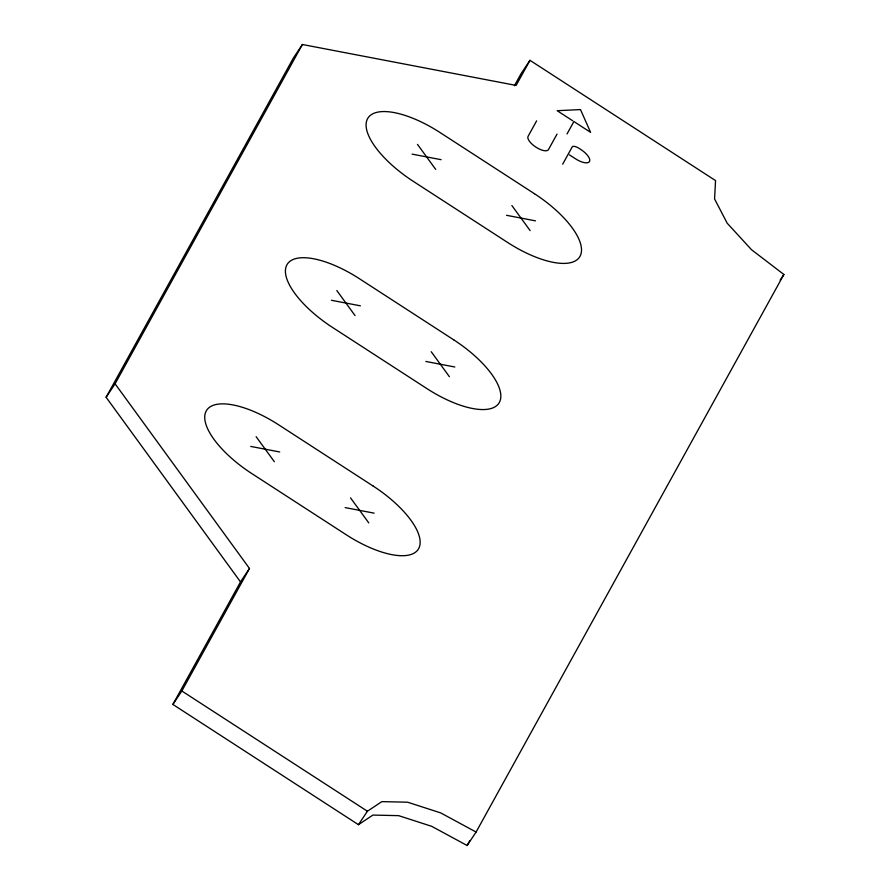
<?xml version="1.0" encoding="UTF-8"?>
<svg xmlns="http://www.w3.org/2000/svg" width="890" height="890" viewBox="0 0 890 890"><rect width="100%" height="100%" fill="white"/><g stroke="black" fill="none" stroke-linecap="round" stroke-linejoin="round"><path stroke-width="1.33" d="M240.511 581.904L106.11 397.263L293.422 57.95L302.389 44.5L516.122 85.429L529.984 60.32L715.549 180.592L714.57 198.937L727.208 223.223L751.549 249.745L783.89 274.476L476.094 832.05L467.128 845.5L431.717 826.332L398.631 815.652L372.899 815.073L358.447 824.685L172.871 704.435L240.511 581.904L249.478 568.465L115.077 383.812L302.389 44.5M514.42 85.729L521.017 73.77L529.984 60.32M172.871 704.435L181.838 690.996L249.478 568.465M536.625 120.851L528.082 136.337A12.171 4.795 33.7 0 0 535.958 147.162A12.171 4.795 33.7 0 0 548.485 149.565L557.04 134.078M567.041 133.945L573.894 121.529L590.604 132.365L580.491 109.581L557.173 110.705L572.704 120.773M562.68 164.194L572.17 146.984A6.597 2.603 33.7 0 1 578.967 148.285L580.703 149.409A13.561 5.351 33.7 0 1 589.48 161.479A13.561 5.351 33.7 0 1 575.507 158.798L569.433 154.86M467.128 845.5L469.809 840.627M106.11 397.263L115.077 383.812M358.447 824.685L367.414 811.235L381.866 801.623L407.598 802.202L440.684 812.893L476.094 832.05M780.152 280.083L783.89 274.476M412.115 154.126L441.095 159.677M506.521 215.302L535.502 220.854M331.425 300.275L360.406 305.826M425.843 361.451L454.823 367.003M250.746 446.424L279.727 451.975M345.153 507.6L374.145 513.152M181.838 690.996L367.414 811.235M511.895 205.557L530.117 230.588M417.488 144.38L435.711 169.412M431.216 351.706L449.439 376.748M336.809 290.529L355.032 315.572M350.538 497.866L368.76 522.897M256.131 436.69L274.354 461.721M534.456 193.72L440.049 132.543A70.343 27.746 33.7 0 0 367.592 118.659A70.343 27.746 33.7 0 0 413.149 181.26L507.567 242.436A70.343 27.746 33.7 0 0 580.013 256.309A70.343 27.746 33.7 0 0 534.456 193.72M453.778 339.869L359.371 278.692A70.343 27.746 33.7 0 0 286.914 264.82A70.343 27.746 33.7 0 0 332.471 327.409L426.889 388.585A70.343 27.746 33.7 0 0 499.334 402.458A70.343 27.746 33.7 0 0 453.778 339.869M373.099 486.018L278.681 424.841A70.343 27.746 33.7 0 0 206.235 410.969A70.343 27.746 33.7 0 0 251.792 473.569L346.199 534.734A70.343 27.746 33.7 0 0 418.656 548.618A70.343 27.746 33.7 0 0 373.099 486.018"/></g></svg>
